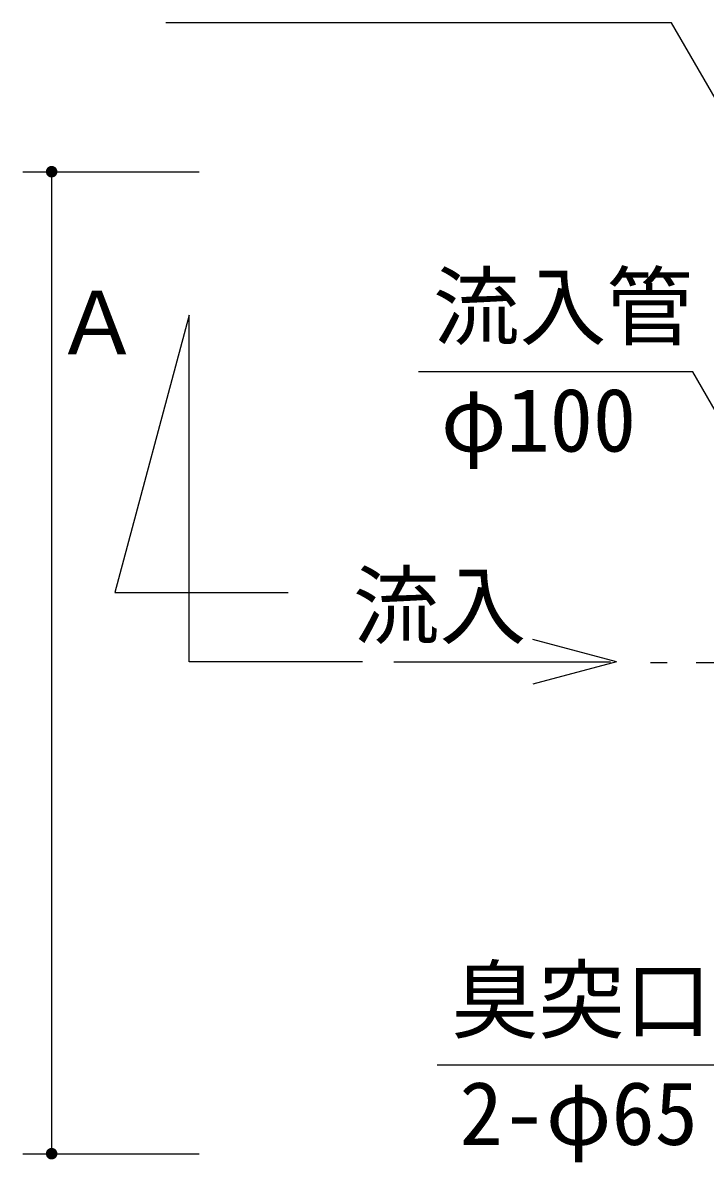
# Model space of a CAD drawing. Units: millimetres, scale not verified. Extents: x -8910 to 8910, y -6308 to 6308.
# Drawn here: x -6875 to -6166, y 848 to 2031 of the extents above; entities that cross this region are included whole.
import ezdxf
from ezdxf.enums import TextEntityAlignment as Align

# ---------------------------------------------------------------- set-up
doc = ezdxf.new("R2010")
doc.units = ezdxf.units.MM
doc.header["$LTSCALE"] = 30
doc.linetypes.add('CHAIN2', pattern=[12, 9, -1, 1, -1])
doc.layers.add('0-4_製作', color=5, linetype='Continuous', lineweight=25)
doc.layers.add('0-5_空気管', color=3, linetype='Continuous', lineweight=25)
doc.styles.add('ＭＳ ゴシック', font='')
doc.styles.get('ＭＳ ゴシック').set_extended_font_data('MS Gothic')

msp = doc.modelspace()

# ---------------------------------------------------------------- linework, layer by layer
at = {"layer": '0-4_製作', "color": 2}
for p, q in [((-6874.83, 1876.63), (-6691.59, 1876.63)), ((-6844.83, 1876.63), (-6844.83, 856.63)), ((-6874.83, 856.63), (-6691.59, 856.63))]:
    msp.add_line(p, q, dxfattribs=at)
at = {"layer": '0-4_製作'}
for points in [[(-6847.72, 1881.89), (-6844.83, 1876.63), (-6848.35, 1881.48)], [(-6847.03, 1882.21), (-6844.83, 1876.63), (-6847.72, 1881.89)], [(-6846.32, 1882.44), (-6844.83, 1876.63), (-6847.03, 1882.21)], [(-6845.58, 1882.58), (-6844.83, 1876.63), (-6846.32, 1882.44)], [(-6844.83, 1882.63), (-6844.83, 1876.63), (-6845.58, 1882.58)], [(-6844.45, 1882.62), (-6844.83, 1876.63), (-6844.83, 1882.63)], [(-6843.7, 1882.52), (-6844.83, 1876.63), (-6844.45, 1882.62)], [(-6842.97, 1882.34), (-6844.83, 1876.63), (-6843.7, 1882.52)], [(-6842.97, 1882.34), (-6838.83, 1876.63), (-6844.83, 1876.63)], [(-6842.27, 1882.06), (-6838.83, 1876.63), (-6842.97, 1882.34)], [(-6841.61, 1881.7), (-6838.83, 1876.63), (-6842.27, 1882.06)], [(-6849.89, 1879.84), (-6850.83, 1876.63), (-6850.81, 1877.01)], [(-6849.89, 1879.84), (-6844.83, 1876.63), (-6850.83, 1876.63)], [(-6844.83, 1876.63), (-6850.78, 1875.88), (-6850.83, 1876.63)], [(-6849.89, 1879.84), (-6850.81, 1877.01), (-6850.25, 1879.18)], [(-6850.25, 1879.18), (-6850.81, 1877.01), (-6850.72, 1877.75)], [(-6844.83, 1876.63), (-6850.64, 1875.14), (-6850.78, 1875.88)], [(-6850.25, 1879.18), (-6850.72, 1877.75), (-6850.53, 1878.48)], [(-6844.83, 1876.63), (-6850.4, 1874.42), (-6850.64, 1875.14)], [(-6844.83, 1876.63), (-6850.08, 1873.74), (-6850.4, 1874.42)], [(-6844.83, 1876.63), (-6849.68, 1873.1), (-6850.08, 1873.74)], [(-6849.45, 1880.45), (-6844.83, 1876.63), (-6849.89, 1879.84)], [(-6844.83, 1876.63), (-6849.2, 1872.52), (-6849.68, 1873.1)], [(-6848.93, 1881), (-6844.83, 1876.63), (-6849.45, 1880.45)], [(-6844.83, 1876.63), (-6848.65, 1872.01), (-6849.2, 1872.52)], [(-6848.35, 1881.48), (-6844.83, 1876.63), (-6848.93, 1881)], [(-6844.83, 1876.63), (-6848.04, 1871.56), (-6848.65, 1872.01)], [(-6844.83, 1876.63), (-6847.38, 1871.2), (-6848.04, 1871.56)], [(-6844.83, 1876.63), (-6846.68, 1870.92), (-6847.38, 1871.2)], [(-6844.83, 1876.63), (-6845.95, 1870.74), (-6846.68, 1870.92)], [(-6844.83, 1870.63), (-6845.95, 1870.74), (-6844.83, 1876.63)], [(-6844.83, 1870.63), (-6845.2, 1870.64), (-6845.95, 1870.74)], [(-6838.83, 1876.63), (-6844.83, 1870.63), (-6844.83, 1876.63)], [(-6838.83, 1876.63), (-6844.07, 1870.68), (-6844.83, 1870.63)], [(-6838.83, 1876.63), (-6843.33, 1870.82), (-6844.07, 1870.68)], [(-6838.83, 1876.63), (-6842.62, 1871.05), (-6843.33, 1870.82)], [(-6838.83, 1876.63), (-6841.94, 1871.37), (-6842.62, 1871.05)], [(-6838.83, 1876.63), (-6841.3, 1871.78), (-6841.94, 1871.37)], [(-6841, 1881.25), (-6838.83, 1876.63), (-6841.61, 1881.7)], [(-6838.83, 1876.63), (-6840.72, 1872.26), (-6841.3, 1871.78)], [(-6840.45, 1880.74), (-6838.83, 1876.63), (-6841, 1881.25)], [(-6838.83, 1876.63), (-6840.2, 1872.81), (-6840.72, 1872.26)], [(-6839.97, 1880.16), (-6838.83, 1876.63), (-6840.45, 1880.74)], [(-6838.83, 1876.63), (-6839.76, 1873.41), (-6840.2, 1872.81)], [(-6839.57, 1879.52), (-6838.83, 1876.63), (-6839.97, 1880.16)], [(-6838.83, 1876.63), (-6839.4, 1874.08), (-6839.76, 1873.41)], [(-6839.25, 1878.84), (-6838.83, 1876.63), (-6839.57, 1879.52)], [(-6838.84, 1876.25), (-6839.4, 1874.08), (-6838.83, 1876.63)], [(-6838.93, 1875.51), (-6839.4, 1874.08), (-6838.84, 1876.25)], [(-6838.93, 1875.51), (-6839.12, 1874.78), (-6839.4, 1874.08)], [(-6839.01, 1878.12), (-6838.83, 1876.63), (-6839.25, 1878.84)], [(-6838.87, 1877.38), (-6838.83, 1876.63), (-6839.01, 1878.12)], [(-6850.53, 858.48), (-6850.83, 856.63), (-6850.72, 857.75)], [(-6850.53, 858.48), (-6844.83, 856.63), (-6850.83, 856.63)], [(-6850.72, 857.75), (-6850.83, 856.63), (-6850.81, 857.01)], [(-6844.83, 856.63), (-6850.78, 855.88), (-6850.83, 856.63)], [(-6844.83, 856.63), (-6850.64, 855.14), (-6850.78, 855.88)], [(-6844.83, 856.63), (-6850.4, 854.42), (-6850.64, 855.14)], [(-6850.25, 859.18), (-6844.83, 856.63), (-6850.53, 858.48)], [(-6844.83, 856.63), (-6850.08, 853.74), (-6850.4, 854.42)], [(-6849.89, 859.85), (-6844.83, 856.63), (-6850.25, 859.18)], [(-6844.83, 856.63), (-6849.68, 853.1), (-6850.08, 853.74)], [(-6849.45, 860.45), (-6844.83, 856.63), (-6849.89, 859.85)], [(-6844.83, 856.63), (-6849.2, 852.52), (-6849.68, 853.1)], [(-6848.93, 861), (-6844.83, 856.63), (-6849.45, 860.45)], [(-6844.83, 856.63), (-6848.65, 852.01), (-6849.2, 852.52)], [(-6848.35, 861.48), (-6844.83, 856.63), (-6848.93, 861)], [(-6844.83, 856.63), (-6848.04, 851.56), (-6848.65, 852.01)], [(-6847.72, 861.89), (-6844.83, 856.63), (-6848.35, 861.48)], [(-6844.83, 856.63), (-6847.38, 851.2), (-6848.04, 851.56)], [(-6847.03, 862.21), (-6844.83, 856.63), (-6847.72, 861.89)], [(-6844.83, 856.63), (-6846.68, 850.92), (-6847.38, 851.2)], [(-6846.32, 862.44), (-6844.83, 856.63), (-6847.03, 862.21)], [(-6844.83, 856.63), (-6845.95, 850.74), (-6846.68, 850.92)], [(-6845.58, 862.58), (-6844.83, 856.63), (-6846.32, 862.44)], [(-6844.83, 856.63), (-6845.2, 850.64), (-6845.95, 850.74)], [(-6844.83, 862.63), (-6844.83, 856.63), (-6845.58, 862.58)], [(-6844.83, 850.63), (-6845.2, 850.64), (-6844.83, 856.63)], [(-6844.45, 862.62), (-6844.83, 856.63), (-6844.83, 862.63)], [(-6843.7, 862.52), (-6844.83, 856.63), (-6844.45, 862.62)], [(-6843.7, 862.52), (-6838.83, 856.63), (-6844.83, 856.63)], [(-6838.83, 856.63), (-6844.83, 850.63), (-6844.83, 856.63)], [(-6838.83, 856.63), (-6844.07, 850.68), (-6844.83, 850.63)], [(-6838.83, 856.63), (-6843.33, 850.82), (-6844.07, 850.68)], [(-6842.97, 862.34), (-6838.83, 856.63), (-6843.7, 862.52)], [(-6838.83, 856.63), (-6842.62, 851.05), (-6843.33, 850.82)], [(-6842.27, 862.06), (-6838.83, 856.63), (-6842.97, 862.34)], [(-6838.83, 856.63), (-6841.94, 851.37), (-6842.62, 851.05)], [(-6841.61, 861.7), (-6838.83, 856.63), (-6842.27, 862.06)], [(-6838.83, 856.63), (-6841.3, 851.78), (-6841.94, 851.37)], [(-6841, 861.25), (-6838.83, 856.63), (-6841.61, 861.7)], [(-6838.83, 856.63), (-6840.72, 852.26), (-6841.3, 851.78)], [(-6840.45, 860.74), (-6838.83, 856.63), (-6841, 861.25)], [(-6838.83, 856.63), (-6840.2, 852.81), (-6840.72, 852.26)], [(-6839.97, 860.16), (-6838.83, 856.63), (-6840.45, 860.74)], [(-6838.83, 856.63), (-6839.76, 853.42), (-6840.2, 852.81)], [(-6839.57, 859.52), (-6838.83, 856.63), (-6839.97, 860.16)], [(-6838.83, 856.63), (-6839.4, 854.08), (-6839.76, 853.42)], [(-6839.25, 858.84), (-6838.83, 856.63), (-6839.57, 859.52)], [(-6838.83, 856.63), (-6839.12, 854.78), (-6839.4, 854.08)], [(-6839.01, 858.12), (-6838.83, 856.63), (-6839.25, 858.84)], [(-6838.83, 856.63), (-6838.93, 855.51), (-6839.12, 854.78)], [(-6838.87, 857.38), (-6838.83, 856.63), (-6839.01, 858.12)], [(-6838.84, 856.25), (-6838.93, 855.51), (-6838.83, 856.63)]]:
    msp.add_solid(points, dxfattribs=at)
at = {"layer": '0-5_空気管'}
for p, q in [((-6200.48, 2031.31), (-6726.01, 2031.31)), ((-5883.9, 1482.97), (-6200.48, 2031.31)), ((-6148.08, 948.57), (-6444.08, 948.57))]:
    msp.add_line(p, q, dxfattribs=at)
at = {"layer": '0-5_空気管', "color": 4}
for p, q in [((-6257.82, 1367.54), (-6344.76, 1390.83)), ((-6489.02, 1367.54), (-6264.06, 1367.54)), ((-6257.82, 1367.54), (-6344.76, 1344.24))]:
    msp.add_line(p, q, dxfattribs=at)
at = {"layer": '0-5_空気管', "linetype": 'CHAIN2'}
msp.add_line((-3685.02, 1366.63), (-6222.25, 1366.63), dxfattribs=at)
at = {"layer": '0-5_空気管'}
for points in [[(-6521.88, 1367.54), (-6701.88, 1367.54), (-6701.88, 1727.54), (-6779.05, 1439.54), (-6599.05, 1439.54)], [(-6019.5, 1393.52), (-6178.41, 1668.76), (-6463.41, 1668.76)]]:
    msp.add_lwpolyline(points, dxfattribs=at)

# ---------------------------------------------------------------- texts
at = {"layer": '0-5_空気管', "color": 4, "style": 'ＭＳ ゴシック'}
for s, p in [('流入管', (-6448.41, 1683.76)), ('Ａ', (-6842.21, 1667.09)), ('φ100', (-6440.27, 1566.12)), ('流入', (-6531.65, 1373.19)), ('臭突口', (-6429.08, 963.57)), ('2-φ65', (-6420.95, 845.93))]:
    msp.add_text(s, height=65.98, dxfattribs=at).set_placement(p, align=Align.BOTTOM_LEFT)

doc.saveas('drawing.dxf')
